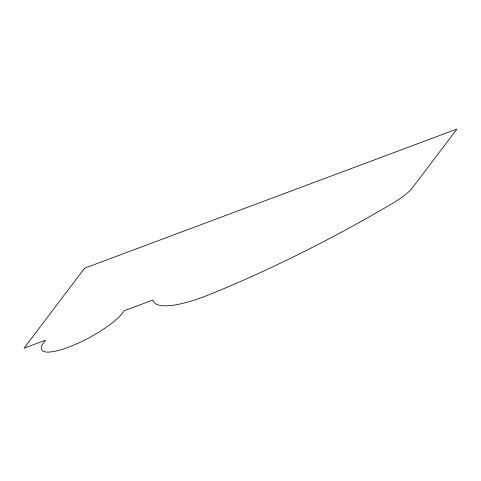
<?xml version="1.0" encoding="UTF-8"?>
<svg xmlns="http://www.w3.org/2000/svg" width="481" height="481" viewBox="0 0 481 481"><rect width="100%" height="100%" fill="white"/><g stroke="black" fill="none" stroke-linecap="round" stroke-linejoin="round"><path stroke-width="0.72" d="M84.59 268.206L24.05 348.184L45.533 340.157L42.779 343.795A47.703 11.947 -28.3 0 0 68.404 347.252A47.703 11.947 -28.3 0 0 121.549 314.352L124.302 310.714L152.946 300.012A90.194 22.583 -28.3 0 0 211.622 293.717A368.212 92.196 -28.3 0 0 392.857 203.192A34.536 8.646 -28.3 0 0 412.644 187.554L456.95 129.028L84.59 268.206"/></g></svg>
